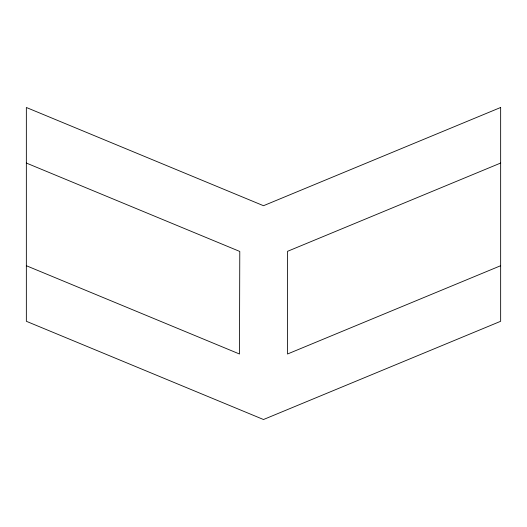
<?xml version="1.0" encoding="UTF-8"?>
<svg xmlns="http://www.w3.org/2000/svg" width="527" height="527" viewBox="0 0 527 527"><rect width="100%" height="100%" fill="white"/><g stroke="black" fill="none" stroke-linecap="round" stroke-linejoin="round"><path stroke-width="0.79" d="M500.65 163.047L287.511 251.333L287.511 354.006L500.65 265.72M26.35 163.047L239.785 251.451L239.489 354.006L26.35 265.72M500.65 107.482L263.5 205.708L26.35 107.482L26.35 321.292L263.5 419.518L500.65 321.292L500.65 107.482"/></g></svg>
